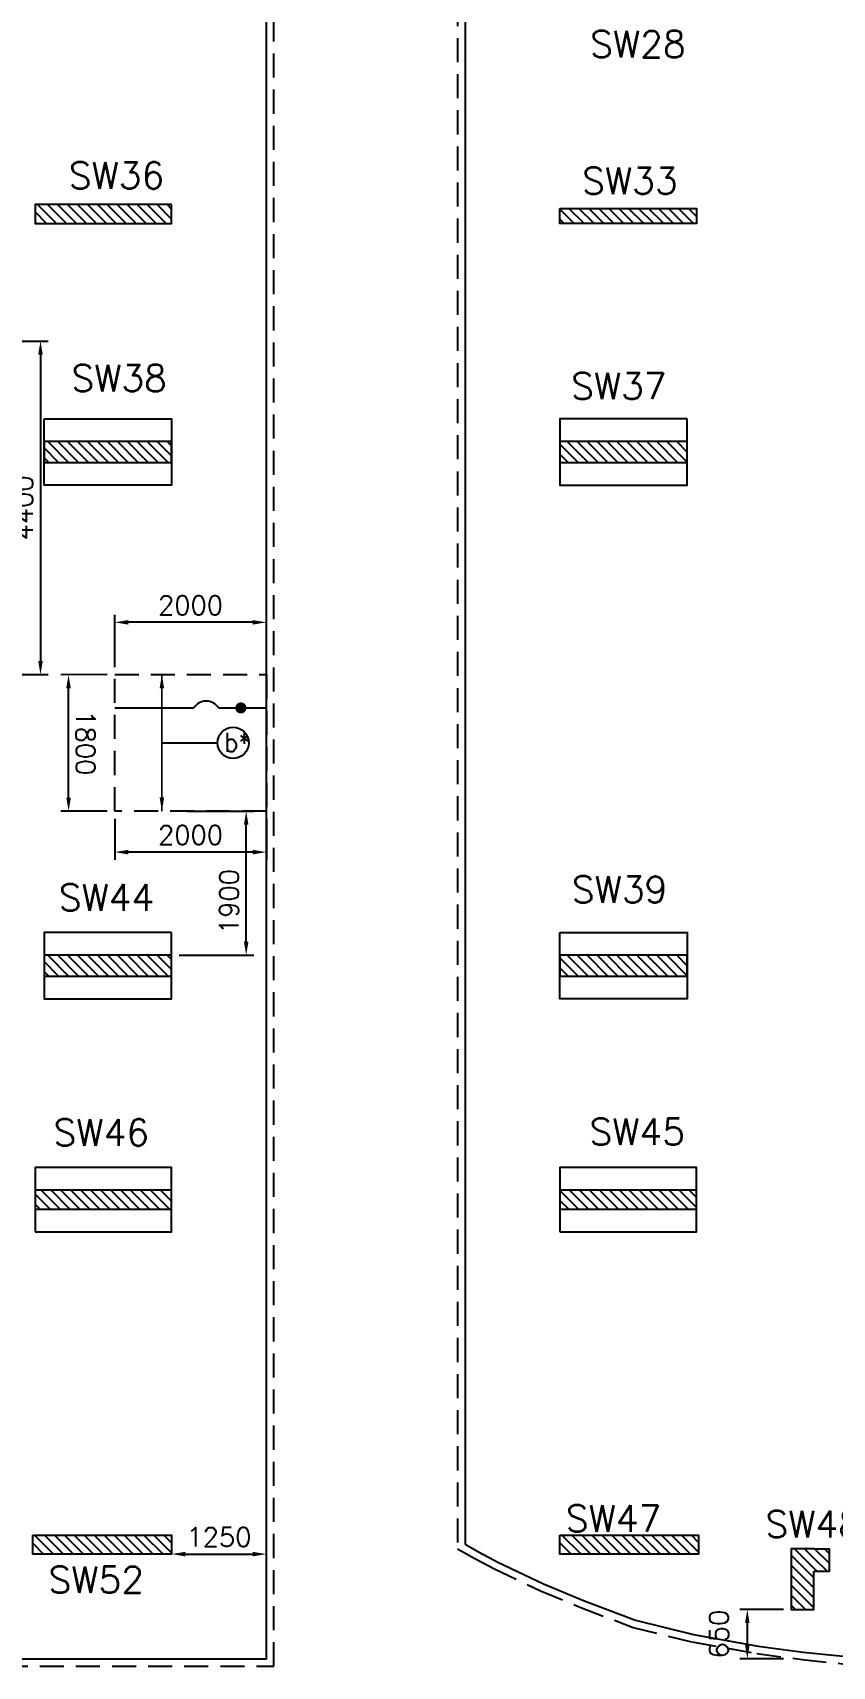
# Model space of a CAD drawing. Extents: x 493682 to 1244665, y -124941 to -2846.
# Drawn here: x 581982 to 592529, y -57694 to -36147 of the extents above; entities that cross this region are included whole.
import ezdxf
from ezdxf.lldxf.tags import DXFTag

# ---------------------------------------------------------------- set-up
doc = ezdxf.new("R2010")
doc.units = 0
doc.header["$MEASUREMENT"] = 0
doc.header["$PDMODE"] = 34
doc.header["$PDSIZE"] = 50
doc.linetypes.add('HIDDEN', pattern=[9.525, 6.35, -3.175])
for name, color, linetype in [('001 TOP VERTICAL STEEL', 183, 'Continuous'), ('001 X DIR.', 130, 'Continuous'), ('04 FOOTING', 2, 'Continuous'), ('04 NORMAL TEXT', 2, 'Continuous'), ('18 COL. TEXT', 1, 'Continuous'), ('19 COLUMN', 1, 'Continuous'), ('21GRID CIRCLE', 5, 'Continuous'), ('25 hatch', 8, 'Continuous'), ('26 HT (PCC)', 8, 'Continuous'), ('RENF', 2, 'Continuous')]:
    doc.layers.add(name, color=color, linetype=linetype)
doc.styles.add('ROMANS', font='simplex.shx')
tags = doc.linetypes.add('HIDDEN2', pattern=[0.1875, 0.125, -0.0625]).pattern_tags.tags
tags[6:7] = [DXFTag(74, 4), DXFTag(75, 0), DXFTag(340, '0'), DXFTag(46, 1.0), DXFTag(50, 0.0), DXFTag(44, 0.0), DXFTag(45, 0.0)]
tags[4:5] = [DXFTag(74, 4), DXFTag(75, 0), DXFTag(340, '0'), DXFTag(46, 1.0), DXFTag(50, 0.0), DXFTag(44, 0.0), DXFTag(45, 0.0)]
doc.dimstyles.new('SDU-II', dxfattribs={"dimscale": 100, "dimtxt": 2.5, "dimasz": 1.8, "dimexe": 1, "dimexo": 1, "dimgap": 1, "dimtad": 1, "dimdec": 0, "dimzin": 0, "dimdsep": 46, "dimtxsty": 'ROMANS', "dimcen": 0.09, "dimclrd": 5, "dimclre": 5, "dimclrt": 4, "dimadec": 0, "dimazin": 0, "dimtfac": 1, "dimtdec": 0, "dimtmove": 1, "dimatfit": 3, "dimfxl": 1, "dimtolj": 1, "dimtzin": 0, "dimlwd": 9, "dimlwe": 0, "dimarcsym": 1})
doc.dimstyles.get("Standard").update_dxf_attribs({"dimscale": 100, "dimtxt": 2.5, "dimasz": 1.8, "dimexe": 1, "dimexo": 1, "dimgap": 1, "dimtad": 1, "dimdec": 0, "dimzin": 0, "dimdsep": 46, "dimtxsty": 'ROMANS', "dimcen": 0, "dimclrd": 5, "dimclre": 5, "dimclrt": 4, "dimadec": 0, "dimazin": 0, "dimtfac": 1, "dimtdec": 4, "dimtofl": 0, "dimtmove": 2, "dimatfit": 3, "dimfxl": 1, "dimtolj": 1, "dimtzin": 0, "dimlwe": -1, "dimarcsym": 0})
pattern_1 = [(315, (-18882.915, -74416.34), (65.63609, 65.63609), [])]

# ---------------------------------------------------------------- blocks, each defined once
blk = doc.blocks.new('*D12')
at = {"color": 5, "linetype": 'Continuous', "transparency": 16777216}
for p, q in [((583064, -44514), (583064, -43824)), ((585064, -44514), (585064, -43824))]:
    blk.add_line(p, q, dxfattribs=at)
at = {"color": 5, "linetype": 'Continuous', "lineweight": -2, "transparency": 16777216}
blk.add_line((584884, -43924), (583244, -43924), dxfattribs=at)
at = {"color": 5, "transparency": 16777216}
for points in [[(583244, -43894), (583244, -43954), (583064, -43924)], [(584884, -43954), (584884, -43894), (585064, -43924)]]:
    blk.add_solid(points, dxfattribs=at)
at = {"layer": 'DEFPOINTS', "color": 0, "transparency": 16777216}
for p in [(583064, -43924), (583064, -44614), (585064, -44614)]:
    blk.add_point(p, dxfattribs=at)
at = {"color": 4, "transparency": 16777216, "insert": (584064, -43699), "char_height": 250, "attachment_point": 5, "style": 'ROMANS'}
blk.add_mtext('\\A1;2000', dxfattribs=at)
blk = doc.blocks.new('zw$DB44')
at = {"layer": '25 hatch', "linetype": 'Continuous', "ltscale": 5}
h = blk.add_hatch(dxfattribs=at)
h.set_pattern_fill('ANSI31', color=256, scale=29.235733, angle=270, style=0)
h.set_pattern_definition(pattern_1)
h.paths.add_polyline_path([(17620, -30350), (15820, -30350), (15820, -30600), (17620, -30600)])
h = blk.add_hatch(dxfattribs=at)
h.set_pattern_fill('ANSI31', color=256, scale=29.235733, angle=270, style=0)
h.set_pattern_definition(pattern_1)
h.paths.add_polyline_path([(-3200, -30400), (-1400, -30400), (-1400, -30600), (-3200, -30600)])
h = blk.add_hatch(dxfattribs=at)
h.set_pattern_fill('ANSI31', color=256, scale=29.235733, angle=270, style=0)
h.set_pattern_definition([(315, (-18882.915, -99961.34), (65.63609, 65.63609), [])])
h.paths.add_polyline_path([(-1520, -33750), (-1520, -33475), (-3200, -33475), (-3200, -33750)])
h = blk.add_hatch(dxfattribs=at)
h.set_pattern_fill('ANSI31', color=256, scale=29.235733, angle=270, style=0)
h.set_pattern_definition([(315, (257.085, -99961.34), (65.63609, 65.63609), [])])
h.paths.add_polyline_path([(17620, -33750), (17620, -33475), (15940, -33475), (15940, -33750)])
h = blk.add_hatch(dxfattribs=at)
h.set_pattern_fill('ANSI31', color=256, scale=29.235733, angle=270, style=0)
h.set_pattern_definition([(315, (-18882.915, -106736.34), (65.63609, 65.63609), [])])
h.paths.add_polyline_path([(-1520, -40525), (-1520, -40250), (-3200, -40250), (-3200, -40525)])
h = blk.add_hatch(dxfattribs=at)
h.set_pattern_fill('ANSI31', color=256, scale=29.235733, angle=270, style=0)
h.set_pattern_definition([(315, (257.085, -106736.34), (65.63609, 65.63609), [])])
h.paths.add_polyline_path([(17620, -40525), (17620, -40250), (15940, -40250), (15940, -40525)])
h = blk.add_hatch(dxfattribs=at)
h.set_pattern_fill('ANSI31', color=256, scale=29.235733, angle=270, style=0)
h.set_pattern_definition([(315, (-18882.915, -112036.34), (65.63609, 65.63609), [])])
h.paths.add_polyline_path([(-3200, -43600), (-3200, -43350), (-1400, -43350), (-1400, -43600)])
h = blk.add_hatch(dxfattribs=at)
h.set_pattern_fill('ANSI31', color=256, scale=29.235733, angle=270, style=0)
h.set_pattern_definition([(315, (137.085, -112036.34), (65.63609, 65.63609), [])])
h.paths.add_polyline_path([(15820, -43600), (15820, -43350), (17620, -43350), (17620, -43600)])
h = blk.add_hatch(dxfattribs=at)
h.set_pattern_fill('ANSI31', color=256, scale=29.235733, angle=270, style=0)
h.set_pattern_definition(pattern_1)
h.paths.add_polyline_path([(-3200, -47899), (-1370, -47899), (-1370, -48150), (-3200, -48150)])
h = blk.add_hatch(dxfattribs=at)
h.set_pattern_fill('ANSI31', color=256, scale=29.235733, angle=270, style=0)
h.set_pattern_definition(pattern_1)
h.paths.add_polyline_path([(15790, -47899), (17620, -47899), (17620, -48150), (15790, -48150)])
h = blk.add_hatch(dxfattribs=at)
h.set_pattern_fill('ANSI31', color=256, scale=29.235733, angle=270, style=0)
h.set_pattern_definition(pattern_1)
h.paths.add_polyline_path([(-150, -48880), (150, -48880), (150, -48080), (-150, -48080)])
h = blk.add_hatch(dxfattribs=at)
h.set_pattern_fill('ANSI31', color=256, scale=29.235733, angle=270, style=0)
h.set_pattern_definition(pattern_1)
h.paths.add_polyline_path([(150, -48080), (350, -48080), (350, -48380), (150, -48380)])
at = {"layer": '19 COLUMN'}
for points in [[(17620, -30350), (15820, -30350), (15820, -30600), (17620, -30600)], [(-3200, -30400), (-1400, -30400), (-1400, -30600), (-3200, -30600)], [(-1520, -33175), (-3200, -33175), (-3200, -34050), (-1520, -34050)], [(15940, -33175), (17620, -33175), (17620, -34050), (15940, -34050)], [(-1520, -33750), (-1520, -33475), (-3200, -33475), (-3200, -33750)], [(17620, -33750), (17620, -33475), (15940, -33475), (15940, -33750)], [(-3200, -39950), (-1520, -39950), (-1520, -40825), (-3200, -40825)], [(17620, -39950), (15940, -39950), (15940, -40825), (17620, -40825)], [(-1520, -40525), (-1520, -40250), (-3200, -40250), (-3200, -40525)], [(17620, -40525), (17620, -40250), (15940, -40250), (15940, -40525)], [(-3200, -43900), (-1400, -43900), (-1400, -43050), (-3200, -43050)], [(15820, -43900), (17620, -43900), (17620, -43050), (15820, -43050)], [(-1400, -43600), (-1400, -43350), (-3200, -43350), (-3200, -43600)], [(17620, -43600), (17620, -43350), (15820, -43350), (15820, -43600)], [(-3200, -47899), (-1370, -47899), (-1370, -48150), (-3200, -48150)], [(15790, -47899), (17620, -47899), (17620, -48150), (15790, -48150)]]:
    blk.add_lwpolyline(points, close=True, dxfattribs=at)
for points in [[(150, -48080), (-150, -48080), (-150, -48880), (150, -48880), (150, -48380)], [(150, -48080), (350, -48080), (350, -48380), (150, -48380)]]:
    blk.add_lwpolyline(points, dxfattribs=at)
blk = doc.blocks.new('*D42')
at = {"color": 5, "linetype": 'Continuous', "transparency": 16777216}
for p, q in [((583064, -46514), (583064, -47055)), ((585064, -46514), (585064, -47055))]:
    blk.add_line(p, q, dxfattribs=at)
at = {"color": 5, "linetype": 'Continuous', "lineweight": -2, "transparency": 16777216}
blk.add_line((584884, -46955), (583244, -46955), dxfattribs=at)
at = {"color": 5, "transparency": 16777216}
for points in [[(583244, -46925), (583244, -46985), (583064, -46955)], [(584884, -46985), (584884, -46925), (585064, -46955)]]:
    blk.add_solid(points, dxfattribs=at)
at = {"layer": 'DEFPOINTS', "color": 0, "transparency": 16777216}
for p in [(583064, -46414), (585064, -46414), (583064, -46955)]:
    blk.add_point(p, dxfattribs=at)
at = {"color": 4, "transparency": 16777216, "insert": (584064, -46730), "char_height": 250, "attachment_point": 5, "style": 'ROMANS'}
blk.add_mtext('\\A1;2000', dxfattribs=at)
blk = doc.blocks.new('*D47')
at = {"color": 5, "linetype": 'Continuous', "transparency": 16777216}
for p, q in [((581553, -40214), (582185, -40214)), ((581553, -44614), (582185, -44614))]:
    blk.add_line(p, q, dxfattribs=at)
at = {"color": 5, "linetype": 'Continuous', "lineweight": -2, "transparency": 16777216}
blk.add_line((582085, -40394), (582085, -44434), dxfattribs=at)
at = {"color": 5, "transparency": 16777216}
for points in [[(582115, -40394), (582055, -40394), (582085, -40214)], [(582055, -44434), (582115, -44434), (582085, -44614)]]:
    blk.add_solid(points, dxfattribs=at)
at = {"layer": 'DEFPOINTS', "color": 0, "transparency": 16777216}
for p in [(581453, -40214), (581453, -44614), (582085, -44614)]:
    blk.add_point(p, dxfattribs=at)
at = {"color": 4, "transparency": 16777216, "insert": (581860, -42414), "char_height": 250, "attachment_point": 5, "rotation": 90, "style": 'ROMANS'}
blk.add_mtext('\\A1;4400', dxfattribs=at)
blk = doc.blocks.new('*D64')
at = {"color": 5, "transparency": 16777216}
for p, q in [((582964, -44614), (582354, -44615)), ((582964, -46414), (582355, -46415))]:
    blk.add_line(p, q, dxfattribs=at)
at = {"color": 5, "lineweight": -2, "transparency": 16777216}
blk.add_line((582455, -46235), (582454, -44795), dxfattribs=at)
at = {"color": 5, "transparency": 16777216}
for points in [[(582484, -44795), (582424, -44795), (582454, -44615)], [(582425, -46235), (582485, -46235), (582455, -46415)]]:
    blk.add_solid(points, dxfattribs=at)
at = {"layer": 'DEFPOINTS', "color": 0, "transparency": 16777216}
for p in [(582454, -44615), (583064, -44614), (583064, -46414)]:
    blk.add_point(p, dxfattribs=at)
at = {"color": 4, "transparency": 16777216, "insert": (582679, -45514), "char_height": 250, "attachment_point": 5, "rotation": 270.0211, "style": 'ROMANS'}
blk.add_mtext('\\A1;1800', dxfattribs=at)
blk = doc.blocks.new('*D233')
at = {"color": 5, "transparency": 16777216}
for p, q in [((584019, -46414), (584898, -46414)), ((583914, -48314), (584898, -48314))]:
    blk.add_line(p, q, dxfattribs=at)
at = {"color": 5, "lineweight": -2, "transparency": 16777216}
blk.add_line((584798, -48134), (584798, -46594), dxfattribs=at)
at = {"color": 5, "transparency": 16777216}
for points in [[(584828, -46594), (584768, -46594), (584798, -46414)], [(584768, -48134), (584828, -48134), (584798, -48314)]]:
    blk.add_solid(points, dxfattribs=at)
at = {"layer": 'DEFPOINTS', "color": 0, "transparency": 16777216}
for p in [(583919, -46414), (584798, -46414), (583814, -48314)]:
    blk.add_point(p, dxfattribs=at)
at = {"color": 4, "transparency": 16777216, "insert": (584573, -47607), "char_height": 250, "attachment_point": 5, "rotation": 90, "style": 'ROMANS'}
blk.add_mtext('\\A1;1900', dxfattribs=at)
blk = doc.blocks.new('*D336')
at = {"color": 5, "transparency": 16777216}
for p, q in [((591886, -56944), (591308, -56944)), ((591886, -57594), (591308, -57594))]:
    blk.add_line(p, q, dxfattribs=at)
at = {"color": 5, "lineweight": -2, "transparency": 16777216}
blk.add_line((591408, -57124), (591408, -57414), dxfattribs=at)
at = {"color": 5, "transparency": 16777216}
for points in [[(591438, -57124), (591378, -57124), (591408, -56944)], [(591378, -57414), (591438, -57414), (591408, -57594)]]:
    blk.add_solid(points, dxfattribs=at)
at = {"layer": 'DEFPOINTS', "color": 0, "transparency": 16777216}
for p in [(591986, -56944), (591408, -57594), (591986, -57594)]:
    blk.add_point(p, dxfattribs=at)
at = {"color": 4, "transparency": 16777216, "insert": (591033, -57269), "char_height": 250, "attachment_point": 5, "rotation": 90, "style": 'ROMANS'}
blk.add_mtext('\\A1;650', dxfattribs=at)
blk = doc.blocks.new('*D338')
at = {"color": 5, "transparency": 16777216}
for p, q in [((583814, -56114), (583814, -56114)), ((585064, -56114), (585064, -56114))]:
    blk.add_line(p, q, dxfattribs=at)
at = {"color": 5, "lineweight": -2, "transparency": 16777216}
blk.add_line((583994, -56214), (584884, -56214), dxfattribs=at)
at = {"color": 5, "transparency": 16777216}
for points in [[(583994, -56184), (583994, -56244), (583814, -56214)], [(584884, -56244), (584884, -56184), (585064, -56214)]]:
    blk.add_solid(points, dxfattribs=at)
at = {"layer": 'DEFPOINTS', "color": 0, "transparency": 16777216}
for p in [(583814, -56214), (585064, -56214), (585064, -56214)]:
    blk.add_point(p, dxfattribs=at)
at = {"color": 4, "transparency": 16777216, "insert": (584439, -55989), "char_height": 250, "attachment_point": 5, "style": 'ROMANS'}
blk.add_mtext('\\A1;1250', dxfattribs=at)

msp = doc.modelspace()

# ---------------------------------------------------------------- linework, layer by layer
at = {"color": 5}
msp.add_line((583685.9, -45514.3), (584418.8, -45514.3), dxfattribs=at)
at = {"color": 251, "linetype": 'Continuous', "elevation": 0}
msp.add_lwpolyline([(588075.8, -56297.7), (588075.8, -56297.7)], dxfattribs=at)
at = {"layer": '001 TOP VERTICAL STEEL', "color": 183, "linetype": 'HIDDEN', "ltscale": 50}
msp.add_lwpolyline([(585064.5, -46414.3), (583064.5, -46414.3), (583063.8, -44614.3), (585063.8, -44614.3)], close=True, dxfattribs=at)
at = {"layer": '001 X DIR.', "color": 130, "linetype": 'Continuous', "ltscale": 2000}
for p, q in [((583063.6, -45053, 0), (584108.3, -45053, 0)), ((584432.1, -45053, 0), (585063.8, -45053, 0))]:
    msp.add_line(p, q, dxfattribs=at)
msp.add_arc((584270.2, -45151.2, 0), 189.3, 31.21705, 148.78295, dxfattribs=at)
at = {"layer": '04 FOOTING', "linetype": 'Continuous', "ltscale": 1500, "elevation": 0}
for points in [[(561743.6, -56084.2), (561919.6, -56183.8), (562176.6, -56320.9), (562777.3, -56605.6), (563304.3, -56825.5), (563989.8, -57084.3), (564756.7, -57274.4), (565607.1, -57426.5), (566201.7, -57505.6), (566730.1, -57559.5), (567144, -57594), (571298.6, -57594), (571298.2, -53644), (575508.4, -53644), (575508.4, -57594), (585063.8, -57594), (585063.8, -6314), (576463.4, -6314), (576463.4, -11364), (570343.6, -11364), (570343.6, -6314), (561743.6, -6314)], [(587686.2, -56084.2), (587862.2, -56183.8), (588119.1, -56320.9), (588719.9, -56605.6), (589246.9, -56825.5), (589932.4, -57084.3), (590699.3, -57274.4), (591549.6, -57426.5), (592144.3, -57505.6), (592672.7, -57559.5), (593086.6, -57594), (597241.2, -57594), (597240.8, -53644), (601451, -53644), (601451, -57594), (611006.4, -57594), (611006.4, -6314), (602406, -6314), (602406, -11364), (596286.2, -11364), (596286.2, -6314), (587686.2, -6314)]]:
    msp.add_lwpolyline(points, close=True, dxfattribs=at)
at = {"layer": '21GRID CIRCLE', "color": 5}
msp.add_circle((584625.2, -45514.3), 206.4, dxfattribs=at)
at = {"layer": '26 HT (PCC)', "linetype": 'HIDDEN', "ltscale": 50, "elevation": 0}
for points in [[(561643.6, -56142.6), (561871.5, -56271.4), (562131.6, -56410.2), (562736.6, -56696.9), (563267.4, -56918.4), (563960, -57180), (564735.9, -57372.3), (565591.7, -57525.3), (566190, -57604.9), (566720.9, -57659.1), (567139.8, -57694), (571398.6, -57694), (571398.2, -53744), (575408.4, -53744), (575408.4, -57694), (585163.8, -57694), (585163.8, -6214), (576363.4, -6214), (576363.4, -11264), (570443.6, -11264), (570443.6, -6214), (561643.6, -6214)], [(587586.2, -56142.6), (587814.1, -56271.4), (588074.2, -56410.2), (588679.2, -56696.9), (589210, -56918.4), (589902.6, -57180), (590678.5, -57372.3), (591534.2, -57525.3), (592132.6, -57604.9), (592663.5, -57659.1), (593082.4, -57694), (597341.2, -57694), (597340.8, -53744), (601351, -53744), (601351, -57694), (611106.4, -57694), (611106.4, -6214), (602306, -6214), (602306, -11264), (596386.2, -11264), (596386.2, -6214), (587586.2, -6214)]]:
    msp.add_lwpolyline(points, close=True, dxfattribs=at)
at = {"layer": 'RENF', "linetype": 'HIDDEN2', "ltscale": 10, "const_width": 73.3, "elevation": 0}
msp.add_lwpolyline([(584743.9, -45020, 1), (584712.2, -45086.1, 1)], format="xyb", close=True, dxfattribs=at)

# ---------------------------------------------------------------- block references
at = {"color": 1, "linetype": 'Continuous', "lineweight": 158}
for p in [(566193.5, -8064, 0), (592136.1, -8064, 0)]:
    msp.add_blockref('zw$DB44', p, dxfattribs=at)

# ---------------------------------------------------------------- texts
at = {"layer": '04 NORMAL TEXT', "color": 4, "style": 'ROMANS', "width": 0.9}
msp.add_text('b*', height=250, dxfattribs=at).set_placement((584509.4, -45632.2))
at = {"layer": '18 COL. TEXT', "style": 'ROMANS'}
for s, p in [('SW28', (589335.4, -36472.2, 0)), ('SW36', (582456.8, -38205, 0)), ('SW33', (589227.7, -38275.7, 0)), ('SW38', (582491.6, -40878.6, 0)), ('SW37', (589083.3, -40982.8, 0)), ('SW44', (582325.6, -47727.2, 0)), ('SW39', (589092.7, -47623.8, -155652687430.6)), ('SW46', (582257.2, -50828.6, 0)), ('SW45', (589326, -50817.3, 0)), ('SW47', (589014.2, -55919.5, -155652687430.6)), ('SW48A', (591645.8, -55993.7, 0)), ('SW52', (582190.5, -56726.7, 0))]:
    msp.add_text(s, height=350, dxfattribs=at).set_placement(p)

# ---------------------------------------------------------------- dimensions: what is measured, and where the dimension line sits
at = {"color": 3, "linetype": 'Continuous'}
for p1, p2, distance, picture, middle in [((581453.1, -40214.3, 0), (581453.1, -44614.3, 0), 632, '*D47', (581860.1, -42414.3)), ((585063.8, -44614.3), (583063.8, -44614.3), -690, '*D12', (584063.8, -43699.3)), ((585064.5, -46414.3), (583064.5, -46414.3), 541.1, '*D42', (584064.5, -46730.4))]:
    dim = msp.add_aligned_dim(p1=p1, p2=p2, distance=distance, dimstyle='Standard', override={"dimtdec": 0}, dxfattribs=at)
    dim.commit()
    dim.dimension.update_dxf_attribs({"geometry": picture, "text_midpoint": middle})
at = {"color": 1}
dim = msp.add_aligned_dim(p1=(583064.5, -46414.3), p2=(583063.8, -44614.3), distance=609.7, dimstyle='Standard', override={"dimtdec": 0}, dxfattribs=at)
dim.commit()
dim.dimension.update_dxf_attribs({"geometry": '*D64', "text_midpoint": (582679.5, -45514.5)})
at = {"color": 63}
dim = msp.add_linear_dim(base=(584798.4, -46414.3), p1=(583813.5, -48314, 0), p2=(583918.5, -46414.3), angle=90, dimstyle='Standard', override={"dimtdec": 0}, dxfattribs=at)
dim.commit()
dim.dimension.update_dxf_attribs({"geometry": '*D233', "text_midpoint": (584573.4, -47606.7), "dimtype": 160})
dim = msp.add_linear_dim(base=(585063.8, -56213.8), p1=(583813.8, -56213.8, 0), p2=(585063.8, -56213.8, 0), dimstyle='Standard', override={"dimtdec": 0})
dim.commit()
dim.dimension.update_dxf_attribs({"geometry": '*D338', "text_midpoint": (584438.8, -55988.8)})
dim = msp.add_linear_dim(base=(591407.9, -57594), p1=(591986.5, -56944, 0), p2=(591986.5, -57594, 0), angle=90, dimstyle='Standard', override={"dimtdec": 0})
dim.commit()
dim.dimension.update_dxf_attribs({"geometry": '*D336', "text_midpoint": (591032.9, -57269)})

# ---------------------------------------------------------------- leaders
at = {"color": 7}
for points in [[(583685.9, -44614.3), (583685.9, -46414.3)], [(583685.9, -46414.3), (583685.9, -44614.3)]]:
    msp.add_leader(points, dimstyle='SDU-II', override={"dimgap": 1, "dimtad": 0}, dxfattribs=at)

doc.saveas('drawing.dxf')
